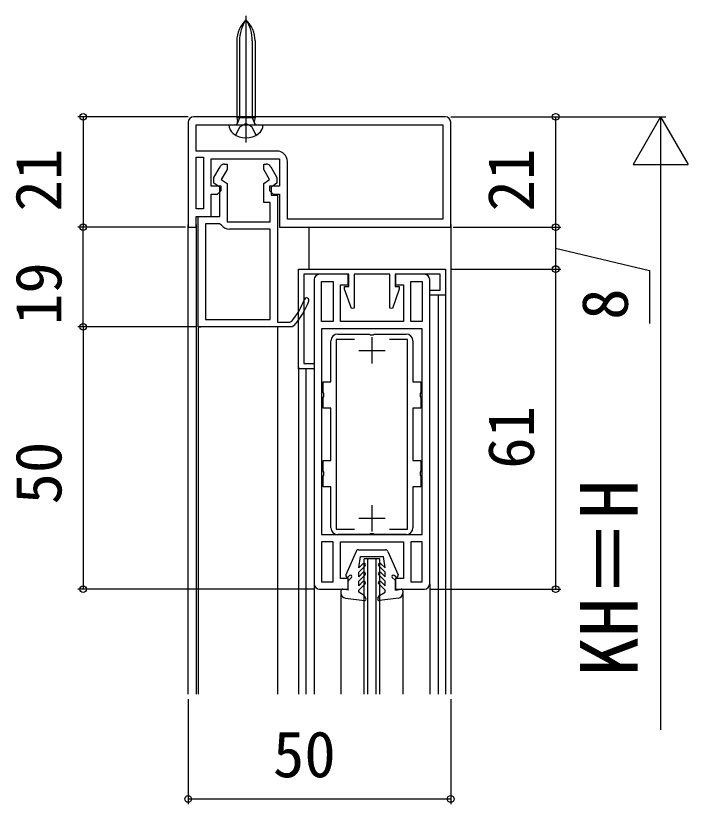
# Model space of a CAD drawing. Units: millimetres, scale not verified. Extents: x -525 to 525, y -782 to 777.
# Drawn here: x -106.9 to 21.2, y 381.5 to 531.8 of the extents above; entities that cross this region are included whole.
import ezdxf
from ezdxf.enums import TextEntityAlignment as Align

# ---------------------------------------------------------------- set-up
doc = ezdxf.new("R2010")
doc.units = ezdxf.units.MM
doc.header["$LTSCALE"] = 4
for name, color, linetype in [('0-2_YKK_11', 7, 'Continuous'), ('0-3_YKK_12', 2, 'Continuous'), ('0-4_YKK_13', 4, 'Continuous'), ('0-6_YKK_D', 6, 'Continuous')]:
    doc.layers.add(name, color=color, linetype=linetype)
doc.styles.add('ＭＳ ゴシック', font='')
doc.styles.get('ＭＳ ゴシック').set_extended_font_data('MS Gothic')

msp = doc.modelspace()

# ---------------------------------------------------------------- linework, layer by layer
at = {"layer": '0-2_YKK_11'}
for p, q in [((-25.083, 512.5), (-73.083, 512.5)), ((-50.083, 481.5), (-50.083, 423.5)), ((-28.083, 423.5), (-28.083, 481.5)), ((-39.083, 470.5), (-39.083, 465.5)), ((-41.583, 468), (-36.583, 468)), ((-39.083, 438.5), (-39.083, 433.5)), ((-41.583, 436), (-36.583, 436))]:
    msp.add_line(p, q, dxfattribs=at)
for points in [[(-74.083, 511.5), (-74.083, 491.5), (-72.583, 491.5), (-72.583, 493.5), (-69.683, 493.5), (-69.683, 497.8), (-68.483, 497.8), (-67.783, 498.5), (-67.783, 499.3), (-69.683, 499.3), (-69.683, 504.5), (-56.683, 504.5), (-56.683, 499.3), (-58.583, 499.3), (-58.583, 498.5), (-57.883, 497.8), (-56.683, 497.8), (-56.683, 491.5), (-24.083, 491.5), (-24.083, 511.5)], [(-72.583, 511), (-25.583, 511), (-25.583, 493), (-55.183, 493), (-55.183, 497.8), (-55.183, 504)], [(-57.183, 506), (-72.583, 506), (-72.583, 511)], [(-67.141, 503.5), (-66.683, 503.5), (-66.683, 502.493), (-67.779, 500.596), (-66.683, 499.829), (-66.683, 492.5), (-58.483, 492.5), (-58.483, 496.2), (-59.683, 496.2), (-59.683, 499.829), (-58.588, 500.596), (-59.683, 502.493), (-59.683, 503.5), (-59.226, 503.5)], [(-53.932, 472.669), (-54.307, 472.5), (-72.183, 472.5), (-72.183, 493.5), (-68.083, 493.5), (-68.083, 499.1), (-69.183, 499.87), (-69.183, 500.963), (-68.007, 503)], [(-58.36, 503), (-57.183, 500.963), (-57.183, 499.87), (-58.283, 499.1), (-58.283, 497.6), (-57.083, 497.6)], [(-57.083, 497.6), (-57.083, 473.4), (-54.721, 473.4), (-54.336, 473.58)], [(-70.783, 492.1), (-70.783, 473.9), (-58.483, 473.9), (-58.483, 491.1), (-66.183, 491.1)], [(-67.727, 491.892), (-68.133, 492.1), (-70.783, 492.1)], [(-29.083, 482.5), (-34.583, 482.5), (-34.583, 480.5), (-33.083, 480.5), (-33.083, 473.5), (-45.083, 473.5), (-45.083, 480.5), (-43.583, 480.5), (-43.583, 482.5), (-49.083, 482.5)], [(-45.583, 471.1), (-39.542, 471.1), (-39.358, 470.98), (-38.808, 470.98), (-38.625, 471.1), (-32.583, 471.1)], [(-46.883, 434.2), (-46.883, 442), (-48.383, 442), (-48.383, 444.042), (-48.263, 444.225), (-48.263, 444.775), (-48.383, 444.958), (-48.383, 447), (-46.883, 447), (-46.883, 457), (-48.383, 457), (-48.383, 459.042), (-48.263, 459.225), (-48.263, 459.775), (-48.383, 459.958), (-48.383, 462), (-46.883, 462), (-46.883, 469.8)], [(-42.419, 470.1), (-45.883, 470.1), (-45.883, 433.9), (-42.419, 433.9)], [(-35.747, 433.9), (-32.283, 433.9), (-32.283, 470.1), (-35.747, 470.1)], [(-31.283, 469.8), (-31.283, 462), (-29.783, 462), (-29.783, 459.958), (-29.903, 459.775), (-29.903, 459.225), (-29.783, 459.042), (-29.783, 457), (-31.283, 457)], [(-31.283, 457), (-31.283, 447), (-29.783, 447), (-29.783, 444.958), (-29.903, 444.775), (-29.903, 444.225), (-29.783, 444.042), (-29.783, 442), (-31.283, 442), (-31.283, 434.2)], [(-32.583, 432.9), (-38.625, 432.9), (-38.808, 433.02), (-39.358, 433.02), (-39.542, 432.9), (-45.583, 432.9)], [(-49.083, 422.5), (-43.583, 422.5), (-43.583, 424.5), (-45.083, 424.5), (-45.083, 431.5), (-33.083, 431.5), (-33.083, 424.5), (-34.583, 424.5), (-34.583, 422.5), (-29.083, 422.5)]]:
    msp.add_lwpolyline(points, dxfattribs=at)
for points in [[(-72.583, 495), (-72.583, 504.8), (-71.183, 504.8), (-71.183, 495)], [(-53.083, 483.5), (-25.083, 483.5), (-25.083, 478.5), (-28.083, 478.5), (-28.083, 479.5), (-26.083, 479.5), (-26.083, 482.5), (-34.683, 482.5), (-34.683, 480.2), (-33.883, 480.2), (-33.883, 479.7), (-35.183, 475.962), (-35.683, 476.046), (-35.683, 482.5), (-42.483, 482.5), (-42.483, 476.046), (-42.983, 475.962), (-44.283, 479.7), (-44.283, 480.2), (-43.483, 480.2), (-43.483, 482.5), (-52.083, 482.5), (-52.083, 465.5), (-50.083, 465.5), (-50.083, 464.5), (-53.083, 464.5)], [(-46.483, 481.1), (-46.483, 473.5), (-48.683, 473.5), (-48.683, 481.1)], [(-29.483, 481.1), (-29.483, 473.5), (-31.683, 473.5), (-31.683, 481.1)], [(-29.483, 432.9), (-29.483, 472.1), (-48.683, 472.1), (-48.683, 432.9)], [(-46.483, 423.9), (-46.483, 431.5), (-48.683, 431.5), (-48.683, 423.9)], [(-29.483, 423.9), (-29.483, 431.5), (-31.683, 431.5), (-31.683, 423.9)]]:
    msp.add_lwpolyline(points, close=True, dxfattribs=at)
for centre, radius, start, end in [((-73.083, 511.5), 1, 90.00001, 179.99999), ((-25.083, 511.5), 1, 0.00001, 89.99999), ((-57.183, 504), 2, 0.00001, 89.99999), ((-67.141, 502.5), 1, 90, 150.00002), ((-59.226, 502.5), 1, 29.99998, 90), ((-66.183, 493), 1.9, 215.68531, 269.99999), ((-49.083, 481.5), 1, 90.00001, 179.99999), ((-29.083, 481.5), 1, 0.00001, 89.99999), ((-51.533, 477.55), 0.45, 339.73339, 159.73341), ((-65.183, 482.59), 14.1, 320.28516, 339.73341), ((-65.183, 482.59), 15, 318.5951, 339.7334), ((-45.583, 469.8), 1.3, 90.00001, 179.99999), ((-32.583, 469.8), 1.3, 0.00001, 89.99999), ((-45.583, 434.2), 1.3, 180.00001, 269.99999), ((-32.583, 434.2), 1.3, 270.00001, 359.99999), ((-49.083, 423.5), 1, 180.00001, 269.99999), ((-29.083, 423.5), 1, 270.00001, 359.99999)]:
    msp.add_arc(centre, radius, start, end, dxfattribs=at)
at = {"layer": '0-3_YKK_12'}
for p, q in [((-74.083, 402.5), (-74.083, 492)), ((-72.583, 492), (-72.583, 402.5)), ((-51.082, 491.5), (-51.082, 483.5)), ((-24.083, 492), (-24.083, 402.5)), ((-26.483, 478.5), (-26.483, 402.5)), ((-25.083, 478.8), (-25.083, 402.5)), ((-72.183, 472.5), (-72.183, 402.5)), ((-72.183, 472.5), (-71.683, 472.5)), ((-57.083, 472.5), (-57.083, 402.5)), ((-53.083, 464.8), (-53.083, 402.5)), ((-51.684, 464.5), (-51.684, 402.5)), ((-37.585, 428.3), (-40.585, 428.3)), ((-40.585, 402.5), (-40.585, 428.3)), ((-39.885, 402.5), (-39.885, 428.3)), ((-38.285, 402.5), (-38.285, 428.3)), ((-37.585, 402.5), (-37.585, 428.3)), ((-50.083, 423.5), (-50.084, 402.5)), ((-28.083, 423.5), (-28.084, 402.5)), ((-44.985, 421.775), (-44.985, 402.5)), ((-33.19, 421.667), (-33.191, 402.5))]:
    msp.add_line(p, q, dxfattribs=at)
at = {"layer": '0-4_YKK_13'}
for p, q in [((-63.083, 531.778), (-63.083, 507.625)), ((-64.829, 526.974), (-64.829, 512.4)), ((-64.301, 526.974), (-64.301, 512.4)), ((-61.866, 526.974), (-61.866, 512.4)), ((-61.337, 526.974), (-61.337, 512.4)), ((-66.333, 511), (-65.163, 511)), ((-64.829, 512.4), (-61.337, 512.4)), ((-64.829, 512.4), (-64.672, 511.596)), ((-64.301, 512.4), (-64.693, 511.328)), ((-61.866, 512.4), (-61.473, 511.328)), ((-61.337, 512.4), (-61.494, 511.596)), ((-41.654, 430), (-36.513, 430)), ((-42.115, 429.699), (-44.06, 425.219)), ((-41.585, 426.548), (-41.285, 428.7)), ((-41.285, 428.7), (-36.885, 428.7)), ((-36.585, 426.548), (-36.885, 428.7)), ((-36.054, 429.699), (-34.109, 425.219)), ((-41.585, 426.548), (-40.797, 427.336)), ((-41.585, 425.7), (-40.372, 426.912)), ((-36.585, 425.7), (-37.797, 426.912)), ((-36.585, 426.548), (-37.372, 427.336)), ((-41.585, 424.848), (-41.585, 425.7)), ((-41.585, 424.848), (-40.797, 425.636)), ((-36.585, 424.848), (-37.372, 425.636)), ((-36.585, 424.848), (-36.585, 425.7)), ((-43.585, 422.3), (-43.585, 423.976)), ((-43.572, 424.888), (-43.353, 425.107)), ((-43.497, 424.188), (-42.965, 424.72)), ((-41.585, 424), (-40.372, 425.212)), ((-41.585, 423.148), (-41.585, 424)), ((-41.585, 423.148), (-40.797, 423.936)), ((-36.585, 424), (-37.797, 425.212)), ((-36.585, 423.148), (-37.372, 423.936)), ((-36.585, 423.148), (-36.585, 424)), ((-34.672, 424.188), (-35.204, 424.72)), ((-34.597, 424.888), (-34.816, 425.107)), ((-34.585, 422.3), (-34.585, 423.976)), ((-43.585, 422.3), (-44.63, 422.495)), ((-41.585, 422.3), (-40.372, 423.512)), ((-41.585, 421.9), (-41.585, 422.3)), ((-36.585, 422.3), (-37.797, 423.512)), ((-36.585, 421.9), (-36.585, 422.3)), ((-34.585, 422.3), (-33.54, 422.495)), ((-44.985, 422.2), (-44.985, 421.775)), ((-44.117, 420.784), (-40.524, 420.303)), ((-40.542, 421.3), (-41.585, 421.902)), ((-40.225, 420.75), (-40.542, 421.3)), ((-37.944, 420.75), (-37.627, 421.3)), ((-34.052, 420.784), (-37.645, 420.303)), ((-37.627, 421.3), (-36.585, 421.902)), ((-33.185, 422.2), (-33.185, 421.775))]:
    msp.add_line(p, q, dxfattribs=at)
for points in [[(-65.163, 511), (-61.004, 511), (-59.833, 511)], [(-65.033, 509.007), (-64.228, 510.636), (-63.083, 511.245)], [(-61.133, 509.007), (-61.938, 510.636), (-63.083, 511.245)]]:
    msp.add_lwpolyline(points, dxfattribs=at)
for centre, radius, start, end in [((-59.316, 526.974), 5.513, 133.10467, 180), ((-57.038, 526.974), 7.263, 146.3423, 180), ((-66.851, 526.974), 5.513, 0, 46.89533), ((-69.129, 526.974), 7.263, 0, 33.6577), ((-64.233, 510.988), 2.1, 179.66349, 232.75111), ((-65.163, 511.5), 0.5, 270, 11.05172), ((-61.004, 511.5), 0.5, 168.94828, 270), ((-61.933, 510.987), 2.1, 307.24778, 0.33964), ((-63.083, 512.5), 4, 232.75222, 307.24778), ((-41.657, 429.5), 0.5, 90, 156.53477), ((-36.513, 429.5), 0.5, 23.46523, 90), ((-40.585, 427.124), 0.3, 315, 135), ((-37.585, 427.124), 0.3, 45, 225), ((-40.585, 425.424), 0.3, 315, 135), ((-37.585, 425.424), 0.3, 45, 225), ((-43.785, 425.1), 0.3, 156.53477, 315), ((-43.285, 423.976), 0.3, 135, 180), ((-43.159, 424.914), 0.274, 315, 135), ((-40.585, 423.724), 0.3, 315, 135), ((-37.585, 423.724), 0.3, 45, 225), ((-35.01, 424.914), 0.274, 45, 225), ((-34.885, 423.976), 0.3, 0, 45), ((-34.385, 425.1), 0.3, 225, 23.46523), ((-44.685, 422.2), 0.3, 79.4345, 180), ((-33.485, 422.2), 0.3, 0, 100.5655), ((-43.985, 421.775), 1, 180, 262.37185), ((-34.185, 421.775), 1, 277.62815, 360), ((-40.485, 420.6), 0.3, 262.37185, 30), ((-37.685, 420.6), 0.3, 150, 277.62815)]:
    msp.add_arc(centre, radius, start, end, dxfattribs=at)
at = {"layer": '0-6_YKK_D'}
for p, q in [((-74.083, 512.5), (-95.083, 512.5)), ((-94.083, 512.5), (-94.083, 491.5)), ((-24.083, 512.5), (16.917, 512.5)), ((-23.583, 512.5), (-3.083, 512.5)), ((-4.083, 512.5), (-4.083, 491.5)), ((15.917, 512.5), (10.667, 503.407)), ((15.917, 512.5), (21.167, 503.407)), ((15.917, 512.5), (15.917, 494.313)), ((10.667, 503.407), (21.167, 503.407)), ((15.917, 502), (15.917, 395.709)), ((-74.583, 491.5), (-95.083, 491.5)), ((-74.583, 491.5), (-95.083, 491.5)), ((-94.083, 472.5), (-94.083, 491.5)), ((-23.583, 491.5), (-3.083, 491.5)), ((-23.583, 491.5), (-3.083, 491.5)), ((-4.083, 491.5), (-4.083, 483.5)), ((-23.883, 483.5), (-3.083, 483.5)), ((-23.883, 483.5), (-3.083, 483.5)), ((-4.083, 483.5), (-4.083, 422.5)), ((-72.683, 472.5), (-95.083, 472.5)), ((-72.683, 472.5), (-95.083, 472.5)), ((-94.083, 472.5), (-94.083, 422.5)), ((-50.083, 422.5), (-95.083, 422.5)), ((-28.083, 422.5), (-3.083, 422.5)), ((-74.083, 401.5), (-74.083, 381.5)), ((-24.083, 401.5), (-24.083, 381.5)), ((-74.083, 382.5), (-24.083, 382.5))]:
    msp.add_line(p, q, dxfattribs=at)
msp.add_lwpolyline([(-4.083, 487.5), (13.802, 483.231), (13.802, 473.14)], dxfattribs=at)
for centre in [(-94.083, 512.5), (-4.083, 512.5), (-94.083, 491.5), (-94.083, 491.5), (-4.083, 491.5), (-4.083, 491.5), (-4.083, 483.5), (-4.083, 483.5), (-94.083, 472.5), (-94.083, 472.5), (-94.083, 422.5), (-4.083, 422.5), (-74.083, 382.5), (-24.083, 382.5)]:
    msp.add_circle(centre, 0.637, dxfattribs=at)

# ---------------------------------------------------------------- texts
at = {"layer": '0-6_YKK_D', "style": 'ＭＳ ゴシック'}
for s, height, p in [('21', 8.798, (-95.583, 494.466)), ('21', 8.798, (-5.583, 494.466)), ('19', 8.798, (-95.583, 472.829)), ('8', 8.798, (12.302, 473.822)), ('61', 8.798, (-5.583, 445.432)), ('50', 8.798, (-95.583, 438.636)), ('KH＝H', 11, (14.836, 405.877))]:
    msp.add_text(s, height=height, rotation=90, dxfattribs=at).set_placement(p, align=Align.BOTTOM_LEFT)
msp.add_text('50', height=8.798, dxfattribs=at).set_placement((-57.947, 384), align=Align.BOTTOM_LEFT)

doc.saveas('drawing.dxf')
